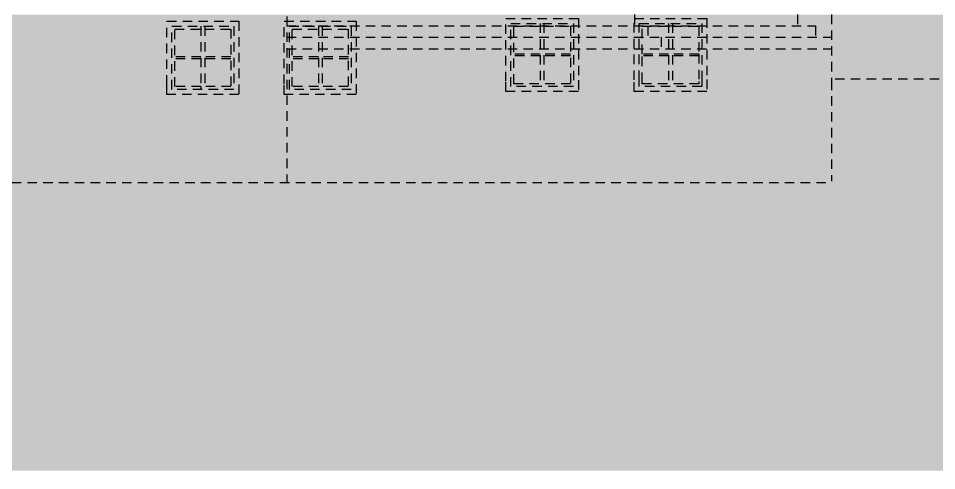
# Model space of a CAD drawing. Header units: metres. Extents: x -123.5 to -48.1, y 232.6 to 267.
# Drawn here: x -89.96 to -75.41, y 232.58 to 239.74 of the extents above; entities that cross this region are included whole.
import ezdxf

# ---------------------------------------------------------------- set-up
doc = ezdxf.new("R2010")
doc.units = ezdxf.units.M
doc.header["$LTSCALE"] = 0.01
doc.linetypes.add('GESTRICHELT', pattern=[9, 6, -3])
doc.layers.add('A_ANSICHT', color=1, linetype='Continuous')
doc.layers.add('A_Schraff_gelände', color=251, linetype='Continuous')

msp = doc.modelspace()

# ---------------------------------------------------------------- hatches: boundary and pattern name
at = {"layer": 'A_Schraff_gelände'}
msp.add_hatch(color=256, dxfattribs=at).paths.add_polyline_path([(-111.23, 237.136), (-123.54, 237.136), (-123.54, 232.575), (-51.122, 232.575), (-51.123, 238.778), (-51.123, 239.798), (-75.31, 239.796), (-104.065, 239.796), (-104.065, 240.765), (-104.565, 240.765), (-104.565, 237.136)])

# ---------------------------------------------------------------- linework, layer by layer
at = {"layer": 'A_ANSICHT', "color": 2, "linetype": 'GESTRICHELT', "ltscale": 2.5}
for p, q in [((-85.706, 240.765), (-85.706, 237.136)), ((-80.195, 239.796), (-80.195, 239.616)), ((-77.613, 239.796), (-77.613, 239.616)), ((-77.075, 239.796), (-77.075, 238.752)), ((-87.065, 239.611), (-87.065, 238.656)), ((-87.005, 239.611), (-87.005, 238.611)), ((-85.706, 239.616), (-77.33, 239.616)), ((-85.205, 239.611), (-85.205, 238.611)), ((-85.146, 239.611), (-85.146, 238.611)), ((-81.691, 239.656), (-81.691, 238.656)), ((-81.631, 239.656), (-81.631, 238.656)), ((-79.984, 239.616), (-79.984, 239.436)), ((-79.656, 239.656), (-79.656, 238.656)), ((-79.596, 239.656), (-79.596, 238.656)), ((-77.33, 239.616), (-77.33, 239.436)), ((-85.706, 239.436), (-77.075, 239.436)), ((-79.774, 239.436), (-79.774, 239.256)), ((-85.706, 239.256), (-77.075, 239.256)), ((-87.065, 239.126), (-87.48, 239.126)), ((-87.065, 239.096), (-87.48, 239.096)), ((-86.59, 239.126), (-87.005, 239.126)), ((-86.59, 239.096), (-87.005, 239.096)), ((-85.205, 239.126), (-85.625, 239.126)), ((-85.205, 239.096), (-85.625, 239.096)), ((-84.726, 239.126), (-85.146, 239.126)), ((-84.726, 239.096), (-85.146, 239.096)), ((-81.691, 239.171), (-82.111, 239.171)), ((-81.691, 239.141), (-82.111, 239.141)), ((-81.211, 239.171), (-81.631, 239.171)), ((-81.211, 239.141), (-81.631, 239.141)), ((-79.656, 239.171), (-80.076, 239.171)), ((-79.656, 239.141), (-80.076, 239.141)), ((-79.176, 239.171), (-79.596, 239.171)), ((-79.176, 239.141), (-79.596, 239.141)), ((-80.121, 238.656), (-80.121, 238.762)), ((-79.131, 238.766), (-79.131, 238.656)), ((-54.37, 238.777), (-77.075, 238.776)), ((-77.075, 238.752), (-77.075, 237.158)), ((-86.545, 238.611), (-87.525, 238.611)), ((-87.065, 238.656), (-87.065, 238.611)), ((-84.686, 238.611), (-85.665, 238.611)), ((-79.131, 238.656), (-80.121, 238.656)), ((-104.565, 237.136), (-77.075, 237.136))]:
    msp.add_line(p, q, dxfattribs=at)
for points in [[(-87.605, 239.691), (-86.465, 239.691), (-86.465, 238.69)], [(-87.605, 238.686), (-87.605, 239.691)], [(-87.525, 238.611), (-87.525, 239.611), (-86.545, 239.611), (-86.545, 238.611)], [(-85.745, 239.691), (-84.606, 239.691), (-84.606, 238.696)], [(-85.745, 238.696), (-85.745, 239.691)], [(-85.665, 238.611), (-85.665, 239.611), (-84.686, 239.611), (-84.686, 238.611)], [(-82.236, 239.736), (-81.086, 239.736), (-81.086, 238.756)], [(-82.236, 238.741), (-82.236, 239.736)], [(-82.156, 238.656), (-82.156, 239.656), (-81.166, 239.656), (-81.166, 238.656), (-82.156, 238.656)], [(-81.631, 239.611), (-81.211, 239.611), (-81.211, 238.701), (-82.111, 238.701), (-82.111, 239.611), (-81.691, 239.611)], [(-80.201, 239.736), (-79.051, 239.736), (-79.051, 238.766)], [(-80.201, 238.762), (-80.201, 239.736)], [(-80.121, 238.762), (-80.121, 239.656), (-79.131, 239.656), (-79.131, 238.766)], [(-80.076, 239.171), (-80.076, 239.611), (-79.656, 239.611)], [(-79.596, 239.611), (-79.176, 239.611), (-79.176, 239.171)], [(-87.065, 238.656), (-87.48, 238.656), (-87.48, 239.566), (-87.065, 239.566)], [(-87.005, 239.566), (-86.59, 239.566), (-86.59, 238.656), (-87.005, 238.656)], [(-85.205, 238.656), (-85.62, 238.656), (-85.62, 239.566), (-85.205, 239.566)], [(-85.146, 239.566), (-84.731, 239.566), (-84.731, 238.656), (-85.146, 238.656)], [(-80.076, 238.731), (-80.076, 239.171)], [(-79.176, 239.171), (-79.176, 238.735)], [(-81.086, 238.756), (-81.086, 238.576), (-82.236, 238.576), (-82.236, 238.741)], [(-79.051, 238.766), (-79.051, 238.576), (-80.201, 238.576), (-80.201, 238.762)], [(-86.465, 238.69), (-86.465, 238.531), (-87.605, 238.531), (-87.605, 238.686)], [(-84.606, 238.696), (-84.606, 238.531), (-85.745, 238.531), (-85.745, 238.696)], [(-79.176, 238.735), (-79.176, 238.701), (-80.076, 238.701), (-80.076, 238.731)]]:
    msp.add_lwpolyline(points, dxfattribs=at)

doc.saveas('drawing.dxf')
